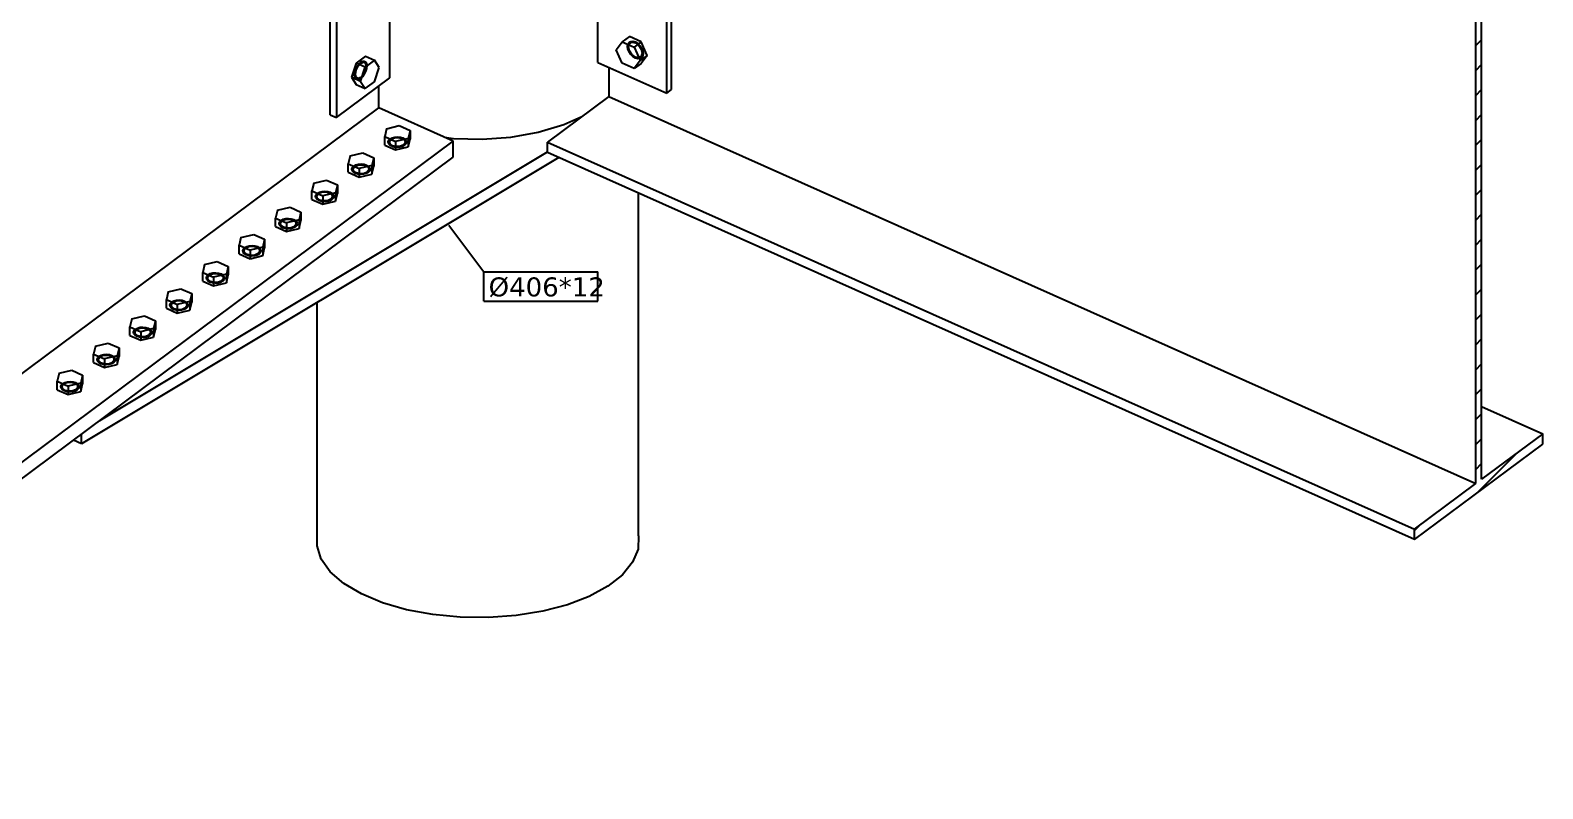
# Model space of a CAD drawing. Header units: millimetres. Extents: x 15962 to 71432, y 9666 to 72266.
# Drawn here: x 28339 to 30244, y 42023 to 42979 of the extents above; entities that cross this region are included whole.
import ezdxf

# ---------------------------------------------------------------- set-up
doc = ezdxf.new("R2010")
doc.units = ezdxf.units.MM
doc.header["$LTSCALE"] = 2
doc.styles.add('Arial Narrow', font='verdana.ttf', dxfattribs={"height": 0.2})

msp = doc.modelspace()

# ---------------------------------------------------------------- hatches: boundary and pattern name
at = {"linetype": 'Continuous'}
h = msp.add_hatch(dxfattribs=at)
h.set_pattern_fill('', scale=7, style=0, pattern_type=0)
h.set_pattern_definition([(45, (30082.614, 43260.144), (-15.71545, 15.71545), [])])
h.paths.add_polyline_path([(30244.2389, 43380.6183), (30082.6136, 43260.1438), (30082.6136, 43247.0775), (30159.753, 43304.5767), (30159.753, 42407.9043), (30082.6136, 42350.4051), (30082.6136, 42337.3389), (30244.2389, 42457.8133), (30244.2389, 42470.8796), (30167.0996, 42413.3804), (30167.0996, 43310.0528), (30244.2389, 43367.552)])

# ---------------------------------------------------------------- linework, layer by layer
at = {"color": 2, "linetype": 'Continuous'}
for p, q in [((29053.7941, 42938.9274), (29053.7941, 43706.8297)), ((29140.77, 42900.0602), (29140.77, 43667.9625)), ((29146.8922, 42904.6236), (29146.8922, 43665.2267)), ((28792.0144, 42919.4261), (28792.0144, 43629.6969)), ((28716.7636, 42872.7618), (28716.7636, 43584.5297)), ((28724.6705, 43589.2756), (28724.6705, 42869.2284)), ((30167.0996, 42413.3804), (30167.0996, 43310.0528)), ((30159.753, 42407.9043), (30159.753, 43304.5767)), ((29053.7941, 42938.9274), (29140.77, 42900.0602)), ((29067.8232, 42932.6582), (29067.8232, 42895.8588)), ((28724.6705, 42869.2284), (28792.0144, 42919.4261)), ((28777.9848, 42881.6472), (28777.9848, 42908.9686)), ((29067.8232, 42895.8588), (28990.6838, 42838.3596)), ((29067.8232, 42895.8588), (30159.753, 42407.9043)), ((29140.77, 42900.0602), (29146.8922, 42904.6236)), ((27710.1339, 42085.6112), (28777.9848, 42881.6472)), ((28716.7636, 42872.7618), (28724.6705, 42869.2284)), ((28871.6816, 42839.7766), (28777.9848, 42881.6472)), ((29011.1597, 42860.566), (29033.8133, 42870.508)), ((28944.3008, 42844.7795), (28978.9268, 42850.9848)), ((28978.9268, 42850.9848), (29011.1597, 42860.566)), ((27803.8306, 42043.7406), (28871.6816, 42839.7766)), ((28860.8582, 42844.6133), (28872.1189, 42843.1427)), ((28871.6816, 42819.3606), (28871.6816, 42839.7766)), ((28872.1189, 42843.1427), (28908.3339, 42842.1388)), ((28908.3339, 42842.1388), (28944.3008, 42844.7795)), ((28990.6838, 42838.3596), (30082.6136, 42350.4051)), ((28990.6838, 42825.2933), (28990.6838, 42838.3596)), ((27803.8306, 42023.3246), (28871.6816, 42819.3606)), ((29004.6959, 42819.0317), (28403.6067, 42458.2451)), ((28426.5345, 42487.523), (28990.6838, 42826.1376)), ((30082.6136, 42337.3389), (28990.6838, 42825.2933)), ((29105.3666, 42342.1763), (29105.3666, 42774.0446)), ((28700.2359, 42329.5059), (28700.2359, 42636.2883)), ((30167.0996, 42505.3511), (30244.2389, 42470.8796)), ((28403.6067, 42458.2451), (28403.6067, 42470.4314)), ((30244.2389, 42470.8796), (30167.0996, 42413.3804)), ((30244.2389, 42457.8133), (30244.2389, 42470.8796)), ((28403.6067, 42458.2451), (28393.3867, 42462.8128)), ((30082.6136, 42337.3389), (30244.2389, 42457.8133)), ((30082.6136, 42350.4051), (30159.753, 42407.9043)), ((30082.6136, 42337.3389), (30082.6136, 42350.4051))]:
    msp.add_line(p, q, dxfattribs=at)
at = {"color": 7, "linetype": 'Continuous'}
for p, q in [((29077.2815, 42954.5819), (29084.8138, 42964.6904)), ((29093.7032, 42971.3165), (29084.8138, 42964.6904)), ((29084.8138, 42964.6904), (29099.8784, 42957.9584)), ((29091.8356, 42961.831), (29093.2395, 42964.0493)), ((29093.2395, 42964.0493), (29095.4261, 42965.3305)), ((29108.7678, 42964.5845), (29093.7032, 42971.3165)), ((29093.7032, 42962.3335), (29096.8867, 42964.1989)), ((29095.4261, 42965.3305), (29098.1813, 42965.5492)), ((29096.8867, 42964.1989), (29101.2355, 42963.459)), ((29098.1813, 42965.5492), (29101.2355, 42964.684)), ((29108.7678, 42964.5845), (29099.8784, 42957.9584)), ((29101.2355, 42964.684), (29104.2897, 42962.8195)), ((29101.2355, 42963.459), (29105.5843, 42960.3121)), ((29104.2897, 42962.8195), (29107.045, 42960.1383)), ((29116.3002, 42947.744), (29108.7678, 42964.5845)), ((28761.1134, 42946.6161), (28749.4491, 42937.9216)), ((28761.1134, 42946.6161), (28772.5942, 42941.4857)), ((29084.8138, 42937.7413), (29077.2815, 42954.5819)), ((29091.3519, 42958.8927), (29091.8356, 42961.831)), ((29091.8356, 42955.5221), (29091.3519, 42958.8927)), ((29093.2395, 42952.049), (29091.8356, 42955.5221)), ((29092.5379, 42958.3627), (29093.7032, 42962.3335)), ((29093.7032, 42953.3504), (29092.5379, 42958.3627)), ((29095.4261, 42948.8136), (29093.2395, 42952.049)), ((29096.8867, 42948.6398), (29093.7032, 42953.3504)), ((29098.1813, 42946.1324), (29095.4261, 42948.8136)), ((29101.2355, 42945.4929), (29096.8867, 42948.6398)), ((29101.2355, 42944.2679), (29098.1813, 42946.1324)), ((29099.8784, 42957.9584), (29107.4108, 42941.1179)), ((29105.5843, 42944.753), (29101.2355, 42945.4929)), ((29104.2897, 42943.4027), (29101.2355, 42944.2679)), ((29107.045, 42943.6214), (29104.2897, 42943.4027)), ((29105.5843, 42960.3121), (29108.7678, 42955.6015)), ((29108.7678, 42946.6184), (29105.5843, 42944.753)), ((29107.045, 42960.1383), (29109.2315, 42956.9029)), ((29109.2315, 42944.9026), (29107.045, 42943.6214)), ((29116.3002, 42947.744), (29107.4108, 42941.1179)), ((29108.7678, 42955.6015), (29109.9331, 42950.5892)), ((29109.9331, 42950.5892), (29108.7678, 42946.6184)), ((29116.3002, 42947.744), (29108.7678, 42937.6354)), ((29109.2315, 42956.9029), (29110.6354, 42953.4298)), ((29110.6354, 42947.1209), (29109.2315, 42944.9026)), ((29110.6354, 42953.4298), (29111.1191, 42950.0592)), ((29111.1191, 42950.0592), (29110.6354, 42947.1209)), ((28749.4491, 42937.9216), (28743.6169, 42920.0998)), ((28747.6285, 42923.09), (28748.003, 42926.5237)), ((28748.003, 42926.5237), (28749.09, 42930.1796)), ((28748.5468, 42923.7745), (28749.4491, 42928.9386)), ((28749.09, 42930.1796), (28750.7831, 42933.6999)), ((28760.9299, 42932.7912), (28749.4491, 42937.9216)), ((28749.4491, 42928.9386), (28751.914, 42934.064)), ((28750.7831, 42933.6999), (28752.9164, 42936.74)), ((28751.914, 42934.064), (28755.2812, 42937.7774)), ((28752.9164, 42936.74), (28755.2812, 42939.0023)), ((28755.0977, 42914.9693), (28760.9299, 42932.7912)), ((28755.2812, 42939.0023), (28757.646, 42940.2654)), ((28755.2812, 42937.7774), (28758.6484, 42939.0837)), ((28757.646, 42940.2654), (28759.7794, 42940.4057)), ((28758.6484, 42939.0837), (28761.1134, 42937.6331)), ((28761.1134, 42928.65), (28758.6484, 42923.5246)), ((28759.7794, 42940.4057), (28761.4724, 42939.4093)), ((28761.4724, 42927.409), (28759.7794, 42923.8887)), ((28772.5942, 42941.4857), (28760.9299, 42932.7912)), ((28761.1134, 42937.6331), (28762.0156, 42933.8141)), ((28762.0156, 42933.8141), (28761.1134, 42928.65)), ((28761.4724, 42939.4093), (28762.5594, 42937.3739)), ((28762.5594, 42931.065), (28761.4724, 42927.409)), ((28762.5594, 42937.3739), (28762.9339, 42934.4986)), ((28762.9339, 42934.4986), (28762.5594, 42931.065)), ((28778.4263, 42932.3583), (28772.5942, 42941.4857)), ((28772.5942, 42914.5365), (28778.4263, 42932.3583)), ((29099.8784, 42931.0093), (29084.8138, 42937.7413)), ((29107.4108, 42941.1179), (29099.8784, 42931.0093)), ((29108.7678, 42937.6354), (29099.8784, 42931.0093)), ((28755.0977, 42914.9693), (28743.6169, 42920.0998)), ((28743.6169, 42920.0998), (28749.4491, 42910.9725)), ((28748.003, 42920.2148), (28747.6285, 42923.09)), ((28749.09, 42918.1793), (28748.003, 42920.2148)), ((28749.4491, 42919.9555), (28748.5468, 42923.7745)), ((28750.7831, 42917.183), (28749.09, 42918.1793)), ((28751.914, 42918.5049), (28749.4491, 42919.9555)), ((28749.4491, 42910.9725), (28760.9299, 42905.842)), ((28752.9164, 42917.3232), (28750.7831, 42917.183)), ((28755.2812, 42919.8113), (28751.914, 42918.5049)), ((28755.2812, 42918.5863), (28752.9164, 42917.3232)), ((28755.0977, 42914.9693), (28760.9299, 42905.842)), ((28758.6484, 42923.5246), (28755.2812, 42919.8113)), ((28757.646, 42920.8486), (28755.2812, 42918.5863)), ((28759.7794, 42923.8887), (28757.646, 42920.8486)), ((28760.9299, 42905.842), (28772.5942, 42914.5365)), ((28787.7818, 42855.3291), (28785.4708, 42845.422)), ((28787.7818, 42855.3291), (28803.8032, 42859.1276)), ((28803.8032, 42859.1276), (28817.5136, 42853.0189)), ((28817.5136, 42853.0189), (28815.2026, 42843.1119)), ((28817.5136, 42853.0189), (28817.5136, 42842.2393)), ((28785.4708, 42845.422), (28799.1812, 42839.3134)), ((28785.4708, 42834.6424), (28785.4708, 42845.422)), ((28785.4708, 42834.6424), (28799.1812, 42828.5337)), ((28789.9971, 42838.634), (28790.6631, 42840.6746)), ((28790.4563, 42836.5744), (28789.9971, 42838.634)), ((28791.9957, 42834.6975), (28790.4563, 42836.5744)), ((28790.6631, 42840.6746), (28792.3891, 42842.4966)), ((28791.5816, 42839.2109), (28793.5765, 42841.9676)), ((28792.2422, 42836.2478), (28791.5816, 42839.2109)), ((28794.4648, 42833.187), (28791.9957, 42834.6975)), ((28795.3814, 42833.8723), (28792.2422, 42836.2478)), ((28792.3891, 42842.4966), (28795.0063, 42843.9216)), ((28793.5765, 42841.9676), (28797.6924, 42843.7794)), ((28797.6217, 42832.1908), (28794.4648, 42833.187)), ((28795.0063, 42843.9216), (28798.2583, 42844.8101)), ((28800.1579, 42832.721), (28795.3814, 42833.8723)), ((28801.1575, 42831.8065), (28797.6217, 42832.1908)), ((28797.6924, 42843.7794), (28802.8264, 42844.1607)), ((28798.2583, 42844.8101), (28801.8268, 42845.0752)), ((28815.2026, 42843.1119), (28799.1812, 42839.3134)), ((28799.1812, 42839.3134), (28799.1812, 42828.5337)), ((28799.1812, 42828.5337), (28815.2026, 42832.3322)), ((28805.292, 42833.1023), (28800.1579, 42832.721)), ((28804.7261, 42832.0715), (28801.1575, 42831.8065)), ((28801.8268, 42845.0752), (28805.3626, 42844.6908)), ((28802.8264, 42844.1607), (28807.603, 42843.0093)), ((28807.9781, 42832.96), (28804.7261, 42832.0715)), ((28809.4079, 42834.914), (28805.292, 42833.1023)), ((28805.3626, 42844.6908), (28808.5196, 42843.6946)), ((28807.603, 42843.0093), (28810.7421, 42840.6339)), ((28810.5952, 42834.385), (28807.9781, 42832.96)), ((28808.5196, 42843.6946), (28810.9886, 42842.1841)), ((28811.4028, 42837.6708), (28809.4079, 42834.914)), ((28812.3213, 42836.207), (28810.5952, 42834.385)), ((28810.7421, 42840.6339), (28811.4028, 42837.6708)), ((28810.9886, 42842.1841), (28812.5281, 42840.3073)), ((28812.9873, 42838.2477), (28812.3213, 42836.207)), ((28812.5281, 42840.3073), (28812.9873, 42838.2477)), ((28815.2026, 42843.1119), (28815.2026, 42832.3322)), ((28815.2026, 42832.3322), (28817.5136, 42842.2393)), ((28741.9509, 42821.0653), (28739.6399, 42811.1582)), ((28739.6399, 42811.1582), (28753.3503, 42805.0496)), ((28739.6399, 42800.3785), (28739.6399, 42811.1582)), ((28741.9509, 42821.0653), (28757.9723, 42824.8637)), ((28749.1754, 42809.6578), (28752.4274, 42810.5463)), ((28752.4274, 42810.5463), (28755.996, 42810.8114)), ((28755.996, 42810.8114), (28759.5318, 42810.427)), ((28757.9723, 42824.8637), (28771.6827, 42818.7551)), ((28759.5318, 42810.427), (28762.6887, 42809.4308)), ((28771.6827, 42818.7551), (28769.3717, 42808.8481)), ((28771.6827, 42818.7551), (28771.6827, 42807.9755)), ((28739.6399, 42800.3785), (28753.3503, 42794.2699)), ((28744.1662, 42804.3701), (28744.8322, 42806.4108)), ((28744.6254, 42802.3106), (28744.1662, 42804.3701)), ((28746.1649, 42800.4337), (28744.6254, 42802.3106)), ((28744.8322, 42806.4108), (28746.5583, 42808.2328)), ((28745.7507, 42804.947), (28747.7456, 42807.7038)), ((28746.4114, 42801.984), (28745.7507, 42804.947)), ((28748.6339, 42798.9232), (28746.1649, 42800.4337)), ((28749.5505, 42799.6085), (28746.4114, 42801.984)), ((28746.5583, 42808.2328), (28749.1754, 42809.6578)), ((28747.7456, 42807.7038), (28751.8615, 42809.5156)), ((28751.7909, 42797.927), (28748.6339, 42798.9232)), ((28754.3271, 42798.4571), (28749.5505, 42799.6085)), ((28755.3267, 42797.5426), (28751.7909, 42797.927)), ((28751.8615, 42809.5156), (28756.9956, 42809.8968)), ((28769.3717, 42808.8481), (28753.3503, 42805.0496)), ((28753.3503, 42805.0496), (28753.3503, 42794.2699)), ((28753.3503, 42794.2699), (28769.3717, 42798.0684)), ((28759.4611, 42798.8384), (28754.3271, 42798.4571)), ((28758.8952, 42797.8077), (28755.3267, 42797.5426)), ((28756.9956, 42809.8968), (28761.7721, 42808.7455)), ((28762.1472, 42798.6962), (28758.8952, 42797.8077)), ((28763.577, 42800.6502), (28759.4611, 42798.8384)), ((28761.7721, 42808.7455), (28764.9113, 42806.37)), ((28764.7644, 42800.1212), (28762.1472, 42798.6962)), ((28762.6887, 42809.4308), (28765.1578, 42807.9203)), ((28765.5719, 42803.4069), (28763.577, 42800.6502)), ((28766.4904, 42801.9432), (28764.7644, 42800.1212)), ((28764.9113, 42806.37), (28765.5719, 42803.4069)), ((28765.1578, 42807.9203), (28766.6972, 42806.0434)), ((28767.1564, 42803.9839), (28766.4904, 42801.9432)), ((28766.6972, 42806.0434), (28767.1564, 42803.9839)), ((28769.3717, 42808.8481), (28769.3717, 42798.0684)), ((28769.3717, 42798.0684), (28771.6827, 42807.9755)), ((28696.12, 42786.8015), (28693.8091, 42776.8944)), ((28693.8091, 42776.8944), (28707.5195, 42770.7858)), ((28693.8091, 42766.1147), (28693.8091, 42776.8944)), ((28696.12, 42786.8015), (28712.1414, 42790.5999)), ((28698.3353, 42770.1063), (28699.0013, 42772.147)), ((28699.0013, 42772.147), (28700.7274, 42773.969)), ((28699.9198, 42770.6832), (28701.9147, 42773.44)), ((28700.7274, 42773.969), (28703.3445, 42775.394)), ((28701.9147, 42773.44), (28706.0306, 42775.2517)), ((28703.3445, 42775.394), (28706.5965, 42776.2825)), ((28706.0306, 42775.2517), (28711.1647, 42775.633)), ((28706.5965, 42776.2825), (28710.1651, 42776.5475)), ((28723.5408, 42774.5842), (28707.5195, 42770.7858)), ((28710.1651, 42776.5475), (28713.7009, 42776.1631)), ((28711.1647, 42775.633), (28715.9412, 42774.4817)), ((28712.1414, 42790.5999), (28725.8518, 42784.4913)), ((28713.7009, 42776.1631), (28716.8578, 42775.167)), ((28715.9412, 42774.4817), (28719.0804, 42772.1062)), ((28716.8578, 42775.167), (28719.3269, 42773.6565)), ((28719.0804, 42772.1062), (28719.741, 42769.1431)), ((28719.3269, 42773.6565), (28720.8664, 42771.7796)), ((28725.8518, 42784.4913), (28723.5408, 42774.5842)), ((28723.5408, 42774.5842), (28723.5408, 42763.8046)), ((28723.5408, 42763.8046), (28725.8518, 42773.7116)), ((28725.8518, 42784.4913), (28725.8518, 42773.7116)), ((28650.2892, 42752.5376), (28666.3105, 42756.3361)), ((28666.3105, 42756.3361), (28680.0209, 42750.2275)), ((28693.8091, 42766.1147), (28707.5195, 42760.0061)), ((28698.7945, 42768.0467), (28698.3353, 42770.1063)), ((28700.334, 42766.1699), (28698.7945, 42768.0467)), ((28700.5805, 42767.7201), (28699.9198, 42770.6832)), ((28702.803, 42764.6594), (28700.334, 42766.1699)), ((28703.7196, 42765.3447), (28700.5805, 42767.7201)), ((28705.96, 42763.6632), (28702.803, 42764.6594)), ((28708.4962, 42764.1933), (28703.7196, 42765.3447)), ((28709.4958, 42763.2788), (28705.96, 42763.6632)), ((28707.5195, 42770.7858), (28707.5195, 42760.0061)), ((28707.5195, 42760.0061), (28723.5408, 42763.8046)), ((28713.6302, 42764.5746), (28708.4962, 42764.1933)), ((28713.0644, 42763.5438), (28709.4958, 42763.2788)), ((28716.3164, 42764.4323), (28713.0644, 42763.5438)), ((28717.7461, 42766.3864), (28713.6302, 42764.5746)), ((28718.9335, 42765.8574), (28716.3164, 42764.4323)), ((28719.741, 42769.1431), (28717.7461, 42766.3864)), ((28720.6595, 42767.6794), (28718.9335, 42765.8574)), ((28721.3256, 42769.72), (28720.6595, 42767.6794)), ((28720.8664, 42771.7796), (28721.3256, 42769.72)), ((28650.2892, 42752.5376), (28647.9782, 42742.6306)), ((28647.9782, 42742.6306), (28661.6886, 42736.522)), ((28647.9782, 42731.8509), (28647.9782, 42742.6306)), ((28652.5044, 42735.8425), (28653.1704, 42737.8832)), ((28652.9636, 42733.7829), (28652.5044, 42735.8425)), ((28653.1704, 42737.8832), (28654.8965, 42739.7052)), ((28654.089, 42736.4194), (28656.0838, 42739.1762)), ((28654.7496, 42733.4563), (28654.089, 42736.4194)), ((28654.8965, 42739.7052), (28657.5136, 42741.1302)), ((28656.0838, 42739.1762), (28660.1997, 42740.9879)), ((28657.5136, 42741.1302), (28660.7656, 42742.0187)), ((28660.1997, 42740.9879), (28665.3338, 42741.3692)), ((28660.7656, 42742.0187), (28664.3342, 42742.2837)), ((28677.7099, 42740.3204), (28661.6886, 42736.522)), ((28661.6886, 42736.522), (28661.6886, 42725.7423)), ((28664.3342, 42742.2837), (28667.87, 42741.8993)), ((28665.3338, 42741.3692), (28670.1103, 42740.2179)), ((28667.87, 42741.8993), (28671.027, 42740.9032)), ((28670.1103, 42740.2179), (28673.2495, 42737.8424)), ((28671.027, 42740.9032), (28673.496, 42739.3927)), ((28673.9101, 42734.8793), (28671.9153, 42732.1226)), ((28673.2495, 42737.8424), (28673.9101, 42734.8793)), ((28673.496, 42739.3927), (28675.0355, 42737.5158)), ((28675.4947, 42735.4562), (28674.8287, 42733.4156)), ((28675.0355, 42737.5158), (28675.4947, 42735.4562)), ((28680.0209, 42750.2275), (28677.7099, 42740.3204)), ((28677.7099, 42740.3204), (28677.7099, 42729.5408)), ((28677.7099, 42729.5408), (28680.0209, 42739.4478)), ((28680.0209, 42750.2275), (28680.0209, 42739.4478)), ((28604.4583, 42718.2738), (28602.1473, 42708.3668)), ((28604.4583, 42718.2738), (28620.4796, 42722.0723)), ((28620.4796, 42722.0723), (28634.19, 42715.9637)), ((28634.19, 42715.9637), (28631.8791, 42706.0566)), ((28634.19, 42715.9637), (28634.19, 42705.184)), ((28647.9782, 42731.8509), (28661.6886, 42725.7423)), ((28654.5031, 42731.906), (28652.9636, 42733.7829)), ((28656.9721, 42730.3956), (28654.5031, 42731.906)), ((28657.8888, 42731.0809), (28654.7496, 42733.4563)), ((28660.1291, 42729.3994), (28656.9721, 42730.3956)), ((28662.6653, 42729.9295), (28657.8888, 42731.0809)), ((28663.6649, 42729.015), (28660.1291, 42729.3994)), ((28661.6886, 42725.7423), (28677.7099, 42729.5408)), ((28667.7994, 42730.3108), (28662.6653, 42729.9295)), ((28667.2335, 42729.28), (28663.6649, 42729.015)), ((28670.4855, 42730.1685), (28667.2335, 42729.28)), ((28671.9153, 42732.1226), (28667.7994, 42730.3108)), ((28673.1026, 42731.5935), (28670.4855, 42730.1685)), ((28674.8287, 42733.4156), (28673.1026, 42731.5935)), ((28602.1473, 42708.3668), (28615.8577, 42702.2581)), ((28602.1473, 42697.5871), (28602.1473, 42708.3668)), ((28602.1473, 42697.5871), (28615.8577, 42691.4785)), ((28606.6735, 42701.5787), (28607.3396, 42703.6194)), ((28607.1327, 42699.5191), (28606.6735, 42701.5787)), ((28608.6722, 42697.6422), (28607.1327, 42699.5191)), ((28607.3396, 42703.6194), (28609.0656, 42705.4414)), ((28608.2581, 42702.1556), (28610.253, 42704.9124)), ((28608.9187, 42699.1925), (28608.2581, 42702.1556)), ((28611.1413, 42696.1318), (28608.6722, 42697.6422)), ((28612.0579, 42696.817), (28608.9187, 42699.1925)), ((28609.0656, 42705.4414), (28611.6827, 42706.8664)), ((28610.253, 42704.9124), (28614.3689, 42706.7241)), ((28614.2982, 42695.1356), (28611.1413, 42696.1318)), ((28611.6827, 42706.8664), (28614.9347, 42707.7549)), ((28616.8344, 42695.6657), (28612.0579, 42696.817)), ((28614.3689, 42706.7241), (28619.5029, 42707.1054)), ((28614.9347, 42707.7549), (28618.5033, 42708.0199)), ((28631.8791, 42706.0566), (28615.8577, 42702.2581)), ((28615.8577, 42702.2581), (28615.8577, 42691.4785)), ((28621.9685, 42696.047), (28616.8344, 42695.6657)), ((28618.5033, 42708.0199), (28622.0391, 42707.6355)), ((28619.5029, 42707.1054), (28624.2795, 42705.9541)), ((28624.6546, 42695.9047), (28621.4026, 42695.0162)), ((28626.0844, 42697.8587), (28621.9685, 42696.047)), ((28622.0391, 42707.6355), (28625.1961, 42706.6393)), ((28624.2795, 42705.9541), (28627.4186, 42703.5786)), ((28627.2717, 42697.3297), (28624.6546, 42695.9047)), ((28625.1961, 42706.6393), (28627.6651, 42705.1289)), ((28628.0793, 42700.6155), (28626.0844, 42697.8587)), ((28628.9978, 42699.1517), (28627.2717, 42697.3297)), ((28627.4186, 42703.5786), (28628.0793, 42700.6155)), ((28627.6651, 42705.1289), (28629.2046, 42703.252)), ((28629.6638, 42701.1924), (28628.9978, 42699.1517)), ((28629.2046, 42703.252), (28629.6638, 42701.1924)), ((28631.8791, 42706.0566), (28631.8791, 42695.2769)), ((28631.8791, 42695.2769), (28634.19, 42705.184)), ((28558.6274, 42684.01), (28556.3164, 42674.1029)), ((28558.6274, 42684.01), (28574.6488, 42687.8085)), ((28574.6488, 42687.8085), (28588.3592, 42681.6999)), ((28588.3592, 42681.6999), (28586.0482, 42671.7928)), ((28588.3592, 42681.6999), (28588.3592, 42670.9202)), ((28617.834, 42694.7512), (28614.2982, 42695.1356)), ((28615.8577, 42691.4785), (28631.8791, 42695.2769)), ((28621.4026, 42695.0162), (28617.834, 42694.7512)), ((28556.3164, 42674.1029), (28570.0268, 42667.9943)), ((28556.3164, 42663.3233), (28556.3164, 42674.1029)), ((28556.3164, 42663.3233), (28570.0268, 42657.2147)), ((28560.8427, 42667.3149), (28561.5087, 42669.3556)), ((28561.3019, 42665.2553), (28560.8427, 42667.3149)), ((28562.8413, 42663.3784), (28561.3019, 42665.2553)), ((28561.5087, 42669.3556), (28563.2347, 42671.1776)), ((28562.4272, 42667.8918), (28564.4221, 42670.6485)), ((28563.0878, 42664.9287), (28562.4272, 42667.8918)), ((28565.3104, 42661.868), (28562.8413, 42663.3784)), ((28566.227, 42662.5532), (28563.0878, 42664.9287)), ((28563.2347, 42671.1776), (28565.8519, 42672.6026)), ((28564.4221, 42670.6485), (28568.538, 42672.4603)), ((28568.4673, 42660.8718), (28565.3104, 42661.868)), ((28565.8519, 42672.6026), (28569.1039, 42673.4911)), ((28571.0035, 42661.4019), (28566.227, 42662.5532)), ((28572.0031, 42660.4874), (28568.4673, 42660.8718)), ((28568.538, 42672.4603), (28573.672, 42672.8416)), ((28569.1039, 42673.4911), (28572.6724, 42673.7561)), ((28586.0482, 42671.7928), (28570.0268, 42667.9943)), ((28570.0268, 42667.9943), (28570.0268, 42657.2147)), ((28570.0268, 42657.2147), (28586.0482, 42661.0131)), ((28576.1376, 42661.7832), (28571.0035, 42661.4019)), ((28575.5717, 42660.7524), (28572.0031, 42660.4874)), ((28572.6724, 42673.7561), (28576.2082, 42673.3717)), ((28573.672, 42672.8416), (28578.4486, 42671.6902)), ((28578.8237, 42661.6409), (28575.5717, 42660.7524)), ((28580.2535, 42663.5949), (28576.1376, 42661.7832)), ((28576.2082, 42673.3717), (28579.3652, 42672.3755)), ((28578.4486, 42671.6902), (28581.5877, 42669.3148)), ((28581.4408, 42663.0659), (28578.8237, 42661.6409)), ((28579.3652, 42672.3755), (28581.8342, 42670.8651)), ((28582.2484, 42666.3517), (28580.2535, 42663.5949)), ((28583.1669, 42664.8879), (28581.4408, 42663.0659)), ((28581.5877, 42669.3148), (28582.2484, 42666.3517)), ((28581.8342, 42670.8651), (28583.3737, 42668.9882)), ((28583.8329, 42666.9286), (28583.1669, 42664.8879)), ((28583.3737, 42668.9882), (28583.8329, 42666.9286)), ((28586.0482, 42671.7928), (28586.0482, 42661.0131)), ((28586.0482, 42661.0131), (28588.3592, 42670.9202)), ((28512.7965, 42649.7462), (28510.4855, 42639.8391)), ((28510.4855, 42639.8391), (28524.1959, 42633.7305)), ((28510.4855, 42629.0595), (28510.4855, 42639.8391)), ((28512.7965, 42649.7462), (28528.8179, 42653.5447)), ((28520.021, 42638.3388), (28523.273, 42639.2273)), ((28523.273, 42639.2273), (28526.8416, 42639.4923)), ((28526.8416, 42639.4923), (28530.3774, 42639.1079)), ((28528.8179, 42653.5447), (28542.5283, 42647.436)), ((28530.3774, 42639.1079), (28533.5343, 42638.1117)), ((28542.5283, 42647.436), (28540.2173, 42637.529)), ((28542.5283, 42647.436), (28542.5283, 42636.6564)), ((28510.4855, 42629.0595), (28524.1959, 42622.9508)), ((28515.0118, 42633.0511), (28515.6778, 42635.0917)), ((28515.471, 42630.9915), (28515.0118, 42633.0511)), ((28517.0105, 42629.1146), (28515.471, 42630.9915)), ((28515.6778, 42635.0917), (28517.4039, 42636.9138)), ((28516.5963, 42633.628), (28518.5912, 42636.3847)), ((28517.257, 42630.6649), (28516.5963, 42633.628)), ((28519.4795, 42627.6041), (28517.0105, 42629.1146)), ((28520.3961, 42628.2894), (28517.257, 42630.6649)), ((28517.4039, 42636.9138), (28520.021, 42638.3388)), ((28518.5912, 42636.3847), (28522.7071, 42638.1965)), ((28522.6365, 42626.608), (28519.4795, 42627.6041)), ((28525.1727, 42627.1381), (28520.3961, 42628.2894)), ((28526.1723, 42626.2236), (28522.6365, 42626.608)), ((28522.7071, 42638.1965), (28527.8412, 42638.5778)), ((28540.2173, 42637.529), (28524.1959, 42633.7305)), ((28524.1959, 42633.7305), (28524.1959, 42622.9508)), ((28524.1959, 42622.9508), (28540.2173, 42626.7493)), ((28530.3067, 42627.5194), (28525.1727, 42627.1381)), ((28529.7408, 42626.4886), (28526.1723, 42626.2236)), ((28527.8412, 42638.5778), (28532.6177, 42637.4264)), ((28532.9928, 42627.3771), (28529.7408, 42626.4886)), ((28534.4226, 42629.3311), (28530.3067, 42627.5194)), ((28532.6177, 42637.4264), (28535.7569, 42635.051)), ((28535.61, 42628.8021), (28532.9928, 42627.3771)), ((28533.5343, 42638.1117), (28536.0034, 42636.6012)), ((28536.4175, 42632.0879), (28534.4226, 42629.3311)), ((28537.336, 42630.6241), (28535.61, 42628.8021)), ((28535.7569, 42635.051), (28536.4175, 42632.0879)), ((28536.0034, 42636.6012), (28537.5428, 42634.7244)), ((28538.002, 42632.6648), (28537.336, 42630.6241)), ((28537.5428, 42634.7244), (28538.002, 42632.6648)), ((28540.2173, 42637.529), (28540.2173, 42626.7493)), ((28540.2173, 42626.7493), (28542.5283, 42636.6564)), ((28466.9656, 42615.4824), (28464.6547, 42605.5753)), ((28464.6547, 42605.5753), (28478.3651, 42599.4667)), ((28464.6547, 42594.7956), (28464.6547, 42605.5753)), ((28466.9656, 42615.4824), (28482.987, 42619.2808)), ((28469.1809, 42598.7872), (28469.8469, 42600.8279)), ((28469.8469, 42600.8279), (28471.573, 42602.6499)), ((28470.7654, 42599.3642), (28472.7603, 42602.1209)), ((28471.573, 42602.6499), (28474.1901, 42604.0749)), ((28472.7603, 42602.1209), (28476.8762, 42603.9327)), ((28474.1901, 42604.0749), (28477.4421, 42604.9634)), ((28476.8762, 42603.9327), (28482.0103, 42604.314)), ((28477.4421, 42604.9634), (28481.0107, 42605.2285)), ((28494.3864, 42603.2652), (28478.3651, 42599.4667)), ((28481.0107, 42605.2285), (28484.5465, 42604.8441)), ((28482.0103, 42604.314), (28486.7868, 42603.1626)), ((28482.987, 42619.2808), (28496.6974, 42613.1722)), ((28484.5465, 42604.8441), (28487.7034, 42603.8479)), ((28486.7868, 42603.1626), (28489.926, 42600.7871)), ((28487.7034, 42603.8479), (28490.1725, 42602.3374)), ((28489.926, 42600.7871), (28490.5866, 42597.8241)), ((28490.1725, 42602.3374), (28491.712, 42600.4605)), ((28496.6974, 42613.1722), (28494.3864, 42603.2652)), ((28494.3864, 42603.2652), (28494.3864, 42592.4855)), ((28494.3864, 42592.4855), (28496.6974, 42602.3926)), ((28496.6974, 42613.1722), (28496.6974, 42602.3926)), ((28421.1348, 42581.2186), (28437.1561, 42585.017)), ((28437.1561, 42585.017), (28450.8665, 42578.9084)), ((28464.6547, 42594.7956), (28478.3651, 42588.687)), ((28469.6401, 42596.7277), (28469.1809, 42598.7872)), ((28471.1796, 42594.8508), (28469.6401, 42596.7277)), ((28471.4261, 42596.4011), (28470.7654, 42599.3642)), ((28473.6486, 42593.3403), (28471.1796, 42594.8508)), ((28474.5652, 42594.0256), (28471.4261, 42596.4011)), ((28476.8056, 42592.3441), (28473.6486, 42593.3403)), ((28479.3418, 42592.8743), (28474.5652, 42594.0256)), ((28480.3414, 42591.9597), (28476.8056, 42592.3441)), ((28478.3651, 42599.4667), (28478.3651, 42588.687)), ((28478.3651, 42588.687), (28494.3864, 42592.4855)), ((28484.4758, 42593.2555), (28479.3418, 42592.8743)), ((28483.91, 42592.2248), (28480.3414, 42591.9597)), ((28487.162, 42593.1133), (28483.91, 42592.2248)), ((28488.5917, 42595.0673), (28484.4758, 42593.2555)), ((28489.7791, 42594.5383), (28487.162, 42593.1133)), ((28490.5866, 42597.8241), (28488.5917, 42595.0673)), ((28491.5051, 42596.3603), (28489.7791, 42594.5383)), ((28492.1712, 42598.401), (28491.5051, 42596.3603)), ((28491.712, 42600.4605), (28492.1712, 42598.401)), ((28421.1348, 42581.2186), (28418.8238, 42571.3115)), ((28418.8238, 42571.3115), (28432.5342, 42565.2029)), ((28418.8238, 42560.5318), (28418.8238, 42571.3115)), ((28423.35, 42564.5234), (28424.016, 42566.5641)), ((28423.8092, 42562.4638), (28423.35, 42564.5234)), ((28424.016, 42566.5641), (28425.7421, 42568.3861)), ((28424.9346, 42565.1003), (28426.9295, 42567.8571)), ((28425.5952, 42562.1372), (28424.9346, 42565.1003)), ((28425.7421, 42568.3861), (28428.3592, 42569.8111)), ((28426.9295, 42567.8571), (28431.0453, 42569.6688)), ((28428.3592, 42569.8111), (28431.6112, 42570.6996)), ((28431.0453, 42569.6688), (28436.1794, 42570.0501)), ((28431.6112, 42570.6996), (28435.1798, 42570.9646)), ((28448.5555, 42569.0013), (28432.5342, 42565.2029)), ((28432.5342, 42565.2029), (28432.5342, 42554.4232)), ((28435.1798, 42570.9646), (28438.7156, 42570.5803)), ((28436.1794, 42570.0501), (28440.9559, 42568.8988)), ((28438.7156, 42570.5803), (28441.8726, 42569.5841)), ((28440.9559, 42568.8988), (28444.0951, 42566.5233)), ((28441.8726, 42569.5841), (28444.3416, 42568.0736)), ((28444.7557, 42563.5602), (28442.7609, 42560.8035)), ((28444.0951, 42566.5233), (28444.7557, 42563.5602)), ((28444.3416, 42568.0736), (28445.8811, 42566.1967)), ((28446.3403, 42564.1371), (28445.6743, 42562.0965)), ((28445.8811, 42566.1967), (28446.3403, 42564.1371)), ((28450.8665, 42578.9084), (28448.5555, 42569.0013)), ((28448.5555, 42569.0013), (28448.5555, 42558.2217)), ((28448.5555, 42558.2217), (28450.8665, 42568.1287)), ((28450.8665, 42578.9084), (28450.8665, 42568.1287)), ((28375.3039, 42546.9548), (28372.9929, 42537.0477)), ((28375.3039, 42546.9548), (28391.3253, 42550.7532)), ((28391.3253, 42550.7532), (28405.0356, 42544.6446)), ((28405.0356, 42544.6446), (28402.7247, 42534.7375)), ((28405.0356, 42544.6446), (28405.0356, 42533.8649)), ((28418.8238, 42560.5318), (28432.5342, 42554.4232)), ((28425.3487, 42560.587), (28423.8092, 42562.4638)), ((28427.8178, 42559.0765), (28425.3487, 42560.587)), ((28428.7344, 42559.7618), (28425.5952, 42562.1372)), ((28430.9747, 42558.0803), (28427.8178, 42559.0765)), ((28433.5109, 42558.6104), (28428.7344, 42559.7618)), ((28434.5105, 42557.6959), (28430.9747, 42558.0803)), ((28432.5342, 42554.4232), (28448.5555, 42558.2217)), ((28438.645, 42558.9917), (28433.5109, 42558.6104)), ((28438.0791, 42557.961), (28434.5105, 42557.6959)), ((28441.3311, 42558.8495), (28438.0791, 42557.961)), ((28442.7609, 42560.8035), (28438.645, 42558.9917)), ((28443.9482, 42560.2745), (28441.3311, 42558.8495)), ((28445.6743, 42562.0965), (28443.9482, 42560.2745)), ((28372.9929, 42537.0477), (28386.7033, 42530.9391)), ((28372.9929, 42526.268), (28372.9929, 42537.0477)), ((28372.9929, 42526.268), (28386.7033, 42520.1594)), ((28377.5191, 42530.2596), (28378.1852, 42532.3003)), ((28377.9783, 42528.2), (28377.5191, 42530.2596)), ((28379.5178, 42526.3231), (28377.9783, 42528.2)), ((28378.1852, 42532.3003), (28379.9112, 42534.1223)), ((28379.1037, 42530.8365), (28381.0986, 42533.5933)), ((28379.7643, 42527.8734), (28379.1037, 42530.8365)), ((28381.9869, 42524.8127), (28379.5178, 42526.3231)), ((28382.9035, 42525.498), (28379.7643, 42527.8734)), ((28379.9112, 42534.1223), (28382.5283, 42535.5473)), ((28381.0986, 42533.5933), (28385.2145, 42535.405)), ((28385.1438, 42523.8165), (28381.9869, 42524.8127)), ((28382.5283, 42535.5473), (28385.7804, 42536.4358)), ((28387.68, 42524.3466), (28382.9035, 42525.498)), ((28385.2145, 42535.405), (28390.3485, 42535.7863)), ((28385.7804, 42536.4358), (28389.3489, 42536.7008)), ((28402.7247, 42534.7375), (28386.7033, 42530.9391)), ((28386.7033, 42530.9391), (28386.7033, 42520.1594)), ((28392.8141, 42524.7279), (28387.68, 42524.3466)), ((28389.3489, 42536.7008), (28392.8847, 42536.3164)), ((28390.3485, 42535.7863), (28395.1251, 42534.635)), ((28395.5002, 42524.5856), (28392.2482, 42523.6971)), ((28396.93, 42526.5397), (28392.8141, 42524.7279)), ((28392.8847, 42536.3164), (28396.0417, 42535.3203)), ((28395.1251, 42534.635), (28398.2642, 42532.2595)), ((28398.1173, 42526.0106), (28395.5002, 42524.5856)), ((28396.0417, 42535.3203), (28398.5107, 42533.8098)), ((28398.9249, 42529.2964), (28396.93, 42526.5397)), ((28399.8434, 42527.8327), (28398.1173, 42526.0106)), ((28398.2642, 42532.2595), (28398.9249, 42529.2964)), ((28398.5107, 42533.8098), (28400.0502, 42531.9329)), ((28400.5094, 42529.8733), (28399.8434, 42527.8327)), ((28400.0502, 42531.9329), (28400.5094, 42529.8733)), ((28402.7247, 42534.7375), (28402.7247, 42523.9579)), ((28402.7247, 42523.9579), (28405.0356, 42533.8649)), ((28388.6796, 42523.4321), (28385.1438, 42523.8165)), ((28386.7033, 42520.1594), (28402.7247, 42523.9579)), ((28392.2482, 42523.6971), (28388.6796, 42523.4321))]:
    msp.add_line(p, q, dxfattribs=at)
at = {"color": 2, "linetype": 'Continuous'}
msp.add_lwpolyline([(29105.3666, 42342.1763), (29104.5947, 42325.2959), (29097.6914, 42308.736), (29084.8664, 42292.9996), (29066.5095, 42278.565), (29043.1784, 42265.8706), (29015.582, 42255.3023), (28984.5588, 42247.1811), (28951.0515, 42241.7538), (28916.0781, 42239.1853), (28880.7013, 42239.5536), (28845.9959, 42242.8476), (28813.0166, 42248.9671), (28782.7654, 42257.7263), (28756.1614, 42268.8589), (28734.0129, 42282.0268), (28716.993, 42296.8298), (28705.6188, 42312.8181), (28700.2359, 42329.5059)], dxfattribs=at)

# ---------------------------------------------------------------- next in the draw order: wipeouts: each hides what was drawn before it
at = {"color": 0}
msp.add_wipeout([(29047.9676, 42643.9854), (29047.9676, 42668.9854), (28916.4246, 42668.9854), (28916.4246, 42643.9854)], dxfattribs=at)

# ---------------------------------------------------------------- next in the draw order: wipeouts: each hides what was drawn before it
msp.add_wipeout([(29047.9676, 42643.9854), (29047.9676, 42668.9854), (28916.4246, 42668.9854), (28916.4246, 42643.9854)], dxfattribs=at)

# ---------------------------------------------------------------- next in the draw order: linework, layer by layer
at = {"color": 7, "linetype": 'Continuous'}
for p, q in [((28866.4703, 42733.5806), (28910.4246, 42674.9854)), ((28910.4246, 42674.9854), (29053.9676, 42674.9854)), ((28910.4246, 42637.9854), (28910.4246, 42674.9854)), ((29053.9676, 42637.9854), (29053.9676, 42674.9854)), ((28910.4246, 42637.9854), (29053.9676, 42637.9854))]:
    msp.add_line(p, q, dxfattribs=at)

# ---------------------------------------------------------------- next in the draw order: texts
at = {"color": 4, "style": 'Arial Narrow'}
msp.add_text('Ø406*12', height=23.87695, dxfattribs=at).set_placement((28916.4246, 42643.9854))

doc.saveas('drawing.dxf')
